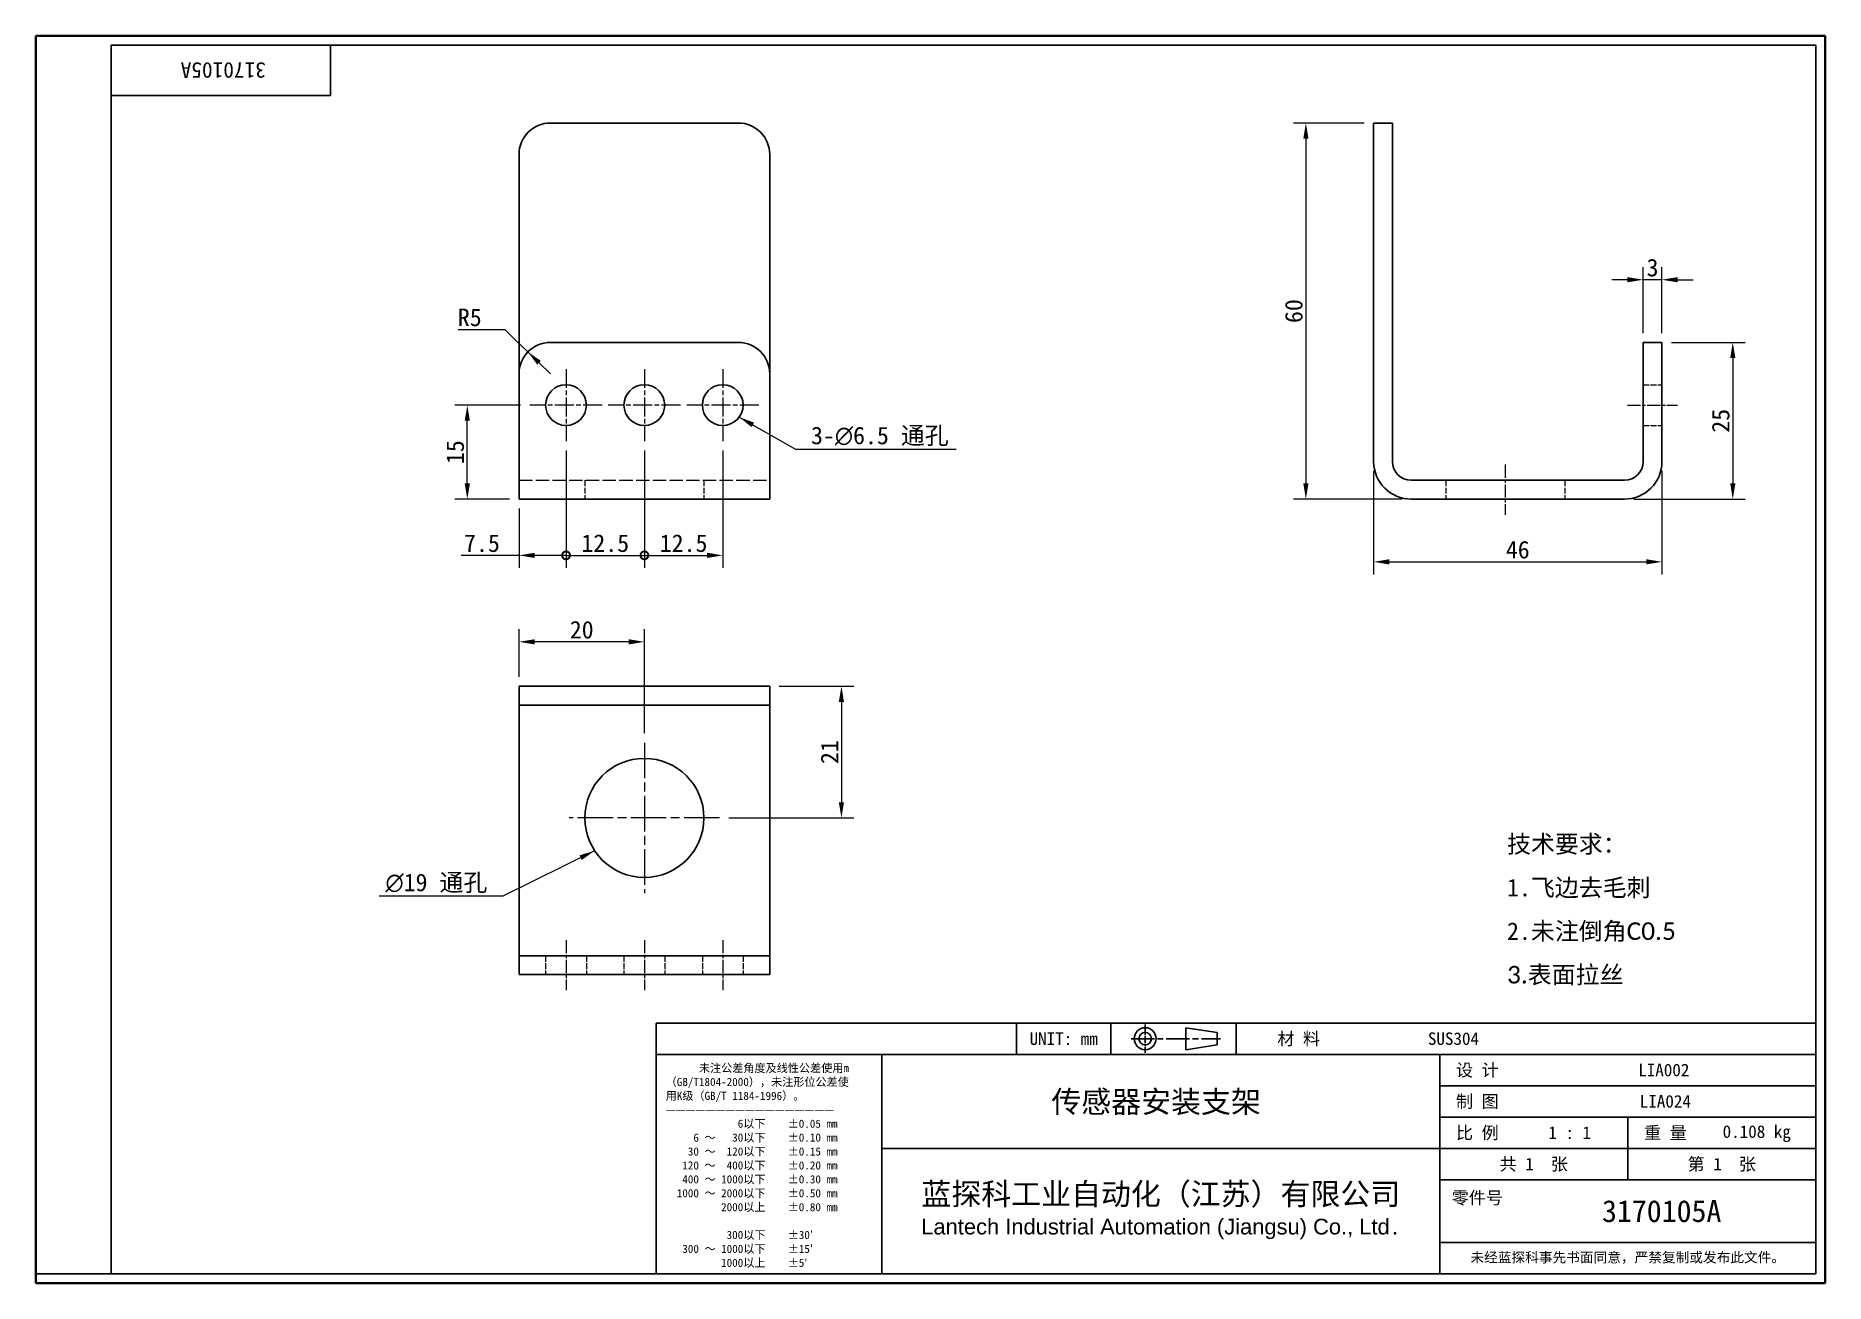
# Model space of a CAD drawing. Header units: millimetres. Extents: x 6 to 292, y 5 to 205.
import ezdxf
from ezdxf.enums import TextEntityAlignment as Align

# ---------------------------------------------------------------- set-up
doc = ezdxf.new("R2010")
doc.units = ezdxf.units.MM
doc.linetypes.add('CHAIN', pattern=[0.3543, 0.2362, -0.0295, 0.0591, -0.0295])
doc.linetypes.add('DASHED', pattern=[0.2067, 0.1654, -0.0413])
for name, color, linetype, lineweight in [('1', 7, 'Continuous', 18), ('可见 (ISO)', 7, 'Continuous', 25), ('图框 (ISO)', 7, 'Continuous', 35), ('标题 (ISO)', 7, 'Continuous', 25)]:
    doc.layers.add(name, color=color, linetype=linetype, lineweight=lineweight)
for name, color, linetype, lineweight, true_color in [('中心标记 (ISO)', 1, 'CHAIN', 18, 0xff0000), ('中心线 (ISO)', 1, 'CHAIN', 18, 0xff0000), ('尺寸 (ISO)', 7, 'Continuous', 18, 0x008000), ('符号 (ISO)', 7, 'Continuous', 18, 0x008000), ('隐藏 (ISO)', 5, 'DASHED', 18, 0x0000ff)]:
    doc.layers.add(name, color=color, linetype=linetype, lineweight=lineweight, true_color=true_color)
doc.styles.add('文本样式164', font='SimSun.ttf')
doc.styles.add('文本样式165', font='SimSun.ttf')
doc.styles.add('文本样式74', font='SimSun.ttf')
doc.styles.add('最新国标', font='simfang.ttf')
doc.styles.add('注释文本 (ISO)', font='simfang.ttf')
doc.dimstyles.new('默认 (GB)', dxfattribs={"dimtxt": 2.8, "dimasz": 2.5, "dimexe": 2, "dimexo": 1.5, "dimgap": 0.5, "dimtad": 1, "dimtoh": 1, "dimdsep": 46, "dimtxsty": '最新国标', "dimcen": 0.09, "dimdle": 10, "dimclrd": 256, "dimclre": 256, "dimclrt": 256, "dimaunit": 1, "dimadec": 3, "dimazin": 2, "dimtfac": 0.535714, "dimtdec": 3, "dimtmove": 0, "dimatfit": 3, "dimfxl": 0, "dimtolj": 1, "dimlwd": -1, "dimlwe": -1, "dimarcsym": 0})
doc.dimstyles.new('默认 (GB)$7', dxfattribs={"dimtxt": 2.8, "dimasz": 2.5, "dimexe": 2, "dimexo": 1.5, "dimgap": 0.5, "dimtad": 1, "dimtoh": 1, "dimdsep": 46, "dimtxsty": '最新国标', "dimcen": 0.09, "dimdle": 10, "dimclrd": 256, "dimclre": 256, "dimclrt": 256, "dimaunit": 1, "dimadec": 3, "dimazin": 2, "dimtfac": 0.535714, "dimtdec": 3, "dimtmove": 0, "dimatfit": 3, "dimfxl": 0, "dimtolj": 1, "dimlwd": -1, "dimlwe": -1, "dimarcsym": 0})

# ---------------------------------------------------------------- blocks, each defined once
blk = doc.blocks.new('图框 最新国标')
at = {"layer": '图框 (ISO)'}
for p, q in [((6, 7), (6, 204.5)), ((6, 204.5), (291.5, 204.5)), ((291.5, 204.5), (291.5, 5.5)), ((6, 7), (6, 5.5)), ((6, 7), (6, 5.5)), ((291.5, 5.5), (6, 5.5))]:
    blk.add_line(p, q, dxfattribs=at)
at = {"layer": '图框 (ISO)', "color": 7, "linetype": 'Continuous', "lineweight": 25}
for p, q in [((18, 203), (290, 203)), ((18, 7), (18, 203)), ((18, 203), (290, 203)), ((53, 203), (53, 195)), ((290, 203), (290, 7)), ((290, 203), (290, 7)), ((53, 195), (18, 195)), ((290, 7), (6, 7)), ((290, 7), (18, 7))]:
    blk.add_line(p, q, dxfattribs=at)
at = {"layer": '图框 (ISO)', "style": '文本样式74'}
blk.add_attdef('零件代号_001', (42.72, 200.25), '', height=2.5, rotation=180, dxfattribs=at)
blk = doc.blocks.new('标题栏 最新国标')
at = {"layer": '标题 (ISO)'}
for p, q in [((381.98, -183.84), (196.98, -183.84)), ((196.98, -183.84), (196.98, -223.84)), ((254.48, -183.84), (254.48, -188.84)), ((269.48, -183.84), (269.48, -188.84)), ((281.48, -188.09), (281.48, -184.59)), ((281.48, -184.59), (286.48, -185.34)), ((286.48, -185.34), (286.48, -187.34)), ((289.48, -183.84), (289.48, -188.84)), ((381.98, -223.84), (381.98, -183.84)), ((383.48, -183.84), (383.48, -225.34)), ((286.48, -187.34), (281.48, -188.09)), ((196.98, -188.84), (381.98, -188.84)), ((232.98, -188.84), (232.98, -223.84)), ((321.98, -188.84), (321.98, -223.84)), ((321.98, -193.84), (381.98, -193.84)), ((321.98, -198.84), (381.98, -198.84)), ((351.98, -198.84), (351.98, -208.84)), ((321.98, -203.84), (232.98, -203.84)), ((321.98, -203.84), (381.98, -203.84)), ((321.98, -208.84), (381.98, -208.84)), ((321.98, -218.84), (381.98, -218.84)), ((196.98, -223.84), (381.98, -223.84)), ((383.48, -225.34), (196.98, -225.34))]:
    blk.add_line(p, q, dxfattribs=at)
at = {"layer": '标题 (ISO)', "linetype": 'CHAIN', "ltscale": 5.000333}
blk.add_line((274.98, -184.09), (274.98, -188.59), dxfattribs=at)
at = {"layer": '标题 (ISO)', "linetype": 'CHAIN', "ltscale": 15.834605}
blk.add_line((272.73, -186.34), (286.98, -186.34), dxfattribs=at)
at = {"layer": '标题 (ISO)'}
for radius in [1.75, 1]:
    blk.add_circle((274.98, -186.34), radius, dxfattribs=at)
at = {"layer": '1', "style": '文本样式164'}
for s, p in [('UNIT: mm', (261.98, -186.34)), ('材 料', (299.48, -186.34)), ('设 计', (327.98, -191.34)), ('制 图', (327.98, -196.34)), ('比 例', (327.98, -201.34)), ('重 量', (357.98, -201.34)), ('共 1  张', (336.98, -206.34)), ('第 1  张', (366.98, -206.34))]:
    blk.add_text(s, height=2, dxfattribs=at).set_placement(p, align=Align.MIDDLE_CENTER)
at = {"layer": '标题 (ISO)', "style": '注释文本 (ISO)'}
for s, insert, char_height, attachment_point, line_spacing_factor in [('\\fSimSun|b0|i0;{\\H1.3000;      未注公差角度及线性公差使用m\\P}\\fSimSun|b0|i0;{\\H1.3000;（GB/T1804-2000），未注形位公差使\\P}\\fSimSun|b0|i0;{\\H1.3000;用K级（GB/T 1184-1996）。\\P}\\fSimSun|b0|i0;{\\H1.3000;—————————————————\\P}\\fSimSun|b0|i0;{\\H1.3000;             6以下    ±0.05 mm\\P}\\fSimSun|b0|i0;{\\H1.3000;     6 ～   30以下    ±0.10 mm\\P}\\fSimSun|b0|i0;{\\H1.3000;    30 ～  120以下    ±0.15 mm\\P}\\fSimSun|b0|i0;{\\H1.3000;   120 ～  400以下    ±0.20 mm\\P}\\fSimSun|b0|i0;{\\H1.3000;   400 ～ 1000以下    ±0.30 mm\\P}\\fSimSun|b0|i0;{\\H1.3000;  1000 ～ 2000以下    ±0.50 mm\\P}\\fSimSun|b0|i0;{\\H1.3000;          2000以上    ±0.80 mm\\P}\\fSimSun|b0|i0;{\\H1.3000;\\P}\\fSimSun|b0|i0;{\\H1.3000;           300以下    ±30′\\P}\\fSimSun|b0|i0;{\\H1.3000;   300 ～ 1000以下    ±15′\\P}\\fSimSun|b0|i0;{\\H1.3000;          1000以上    ±5′}', (198.48, -206.63), 1.3, 4, 1.023913), ('{\\fMicrosoft YaHei|b0|i0|c134|p34;\\H1.75x;蓝探科工业自动化（江苏）有限公司\\P\\fArial|b0|i0|c0|p34;\\H0.71429x;Lantech Industrial Automation (Jiangsu) Co., Ltd\\fFangSong|b0|i0|c134|p49;.\\H1.15195x; }', (277.48, -213.84), 2, 5, 0.978695)]:
    blk.add_mtext(s, dxfattribs=dict(at, insert=insert, char_height=char_height, attachment_point=attachment_point, line_spacing_factor=line_spacing_factor))
at = {"layer": '标题 (ISO)', "attachment_point": 5, "style": '注释文本 (ISO)'}
for s, insert, char_height in [('\\fFangSong|b0|i0;LIA024', (357.98, -196.34), 2), ('\\fFangSong|b0|i0;零件号', (327.98, -211.84), 2), ('\\fSimSun|b0|i0;{\\H1.6000;未经蓝探科事先书面同意，严禁复制或发布此文件。}', (351.98, -221.34), 1.6)]:
    blk.add_mtext(s, dxfattribs=dict(at, insert=insert, char_height=char_height))
at = {"layer": '标题 (ISO)'}
for tag, p, height, style in [('材料_001', (320.09, -187.33), 2, '注释文本 (ISO)'), ('设计人_001', (353.65, -192.33), 2, '注释文本 (ISO)'), ('库存编号_001', (260.02, -198.14), 3.5, '文本样式165'), ('视图比例_001', (339.32, -202.33), 2, '注释文本 (ISO)'), ('质量\\P3;_001', (367.12, -202.16), 2, '注释文本 (ISO)'), ('零件代号_001', (347.87, -215.59), 3.5, '文本样式165')]:
    blk.add_attdef(tag, p, '', height=height, dxfattribs=dict(at, style=style))
blk = doc.blocks.new('*D5')
at = {"layer": 'Defpoints', "color": 0, "transparency": 16777216}
for p in [(262.45, 165.58), (262.45, 155.58), (265.45, 155.58)]:
    blk.add_point(p, dxfattribs=at)
at = {"layer": '尺寸 (ISO)', "color": 116, "true_color": 0x00803f, "transparency": 16777216}
for p, q in [((262.45, 157.08), (262.45, 167.58)), ((265.45, 157.08), (265.45, 167.58)), ((259.95, 165.58), (257.45, 165.58)), ((265.45, 165.58), (262.45, 165.58)), ((267.95, 165.58), (270.45, 165.58))]:
    blk.add_line(p, q, dxfattribs=at)
for points in [[(259.95, 166), (259.95, 165.17), (262.45, 165.58)], [(267.95, 166), (267.95, 165.17), (265.45, 165.58)]]:
    blk.add_solid(points, dxfattribs=at)
at = {"layer": '尺寸 (ISO)', "transparency": 16777216, "insert": (263.95, 167.5), "char_height": 2.8, "attachment_point": 5, "style": '最新国标'}
blk.add_mtext('\\A1;3', dxfattribs=at)
blk = doc.blocks.new('*D6')
at = {"layer": 'Defpoints', "color": 0, "transparency": 16777216}
for p in [(265.45, 155.58), (259.45, 130.58), (276.75, 130.58)]:
    blk.add_point(p, dxfattribs=at)
at = {"layer": '尺寸 (ISO)', "color": 116, "true_color": 0x00803f, "transparency": 16777216}
for p, q in [((266.95, 155.58), (278.75, 155.58)), ((276.75, 153.08), (276.75, 133.08)), ((260.95, 130.58), (278.75, 130.58))]:
    blk.add_line(p, q, dxfattribs=at)
for points in [[(276.34, 153.08), (277.17, 153.08), (276.75, 155.58)], [(276.34, 133.08), (277.17, 133.08), (276.75, 130.58)]]:
    blk.add_solid(points, dxfattribs=at)
at = {"layer": '尺寸 (ISO)', "transparency": 16777216, "insert": (274.84, 143.08), "char_height": 2.8, "attachment_point": 5, "rotation": 90, "style": '最新国标'}
blk.add_mtext('\\A1;25', dxfattribs=at)
blk = doc.blocks.new('*D7')
at = {"layer": 'Defpoints', "color": 0, "transparency": 16777216}
for p in [(219.45, 190.58), (208.64, 130.58), (225.45, 130.58)]:
    blk.add_point(p, dxfattribs=at)
at = {"layer": '尺寸 (ISO)', "color": 116, "true_color": 0x00803f, "transparency": 16777216}
for p, q in [((217.95, 190.58), (206.64, 190.58)), ((208.64, 188.08), (208.64, 133.08)), ((223.95, 130.58), (206.64, 130.58))]:
    blk.add_line(p, q, dxfattribs=at)
for points in [[(208.23, 188.08), (209.06, 188.08), (208.64, 190.58)], [(208.23, 133.08), (209.06, 133.08), (208.64, 130.58)]]:
    blk.add_solid(points, dxfattribs=at)
at = {"layer": '尺寸 (ISO)', "transparency": 16777216, "insert": (206.73, 160.58), "char_height": 2.8, "attachment_point": 5, "rotation": 90, "style": '最新国标'}
blk.add_mtext('\\A1;60', dxfattribs=at)
blk = doc.blocks.new('*D8')
at = {"layer": 'Defpoints', "color": 0, "transparency": 16777216}
for p in [(219.45, 136.58), (265.45, 136.58), (265.45, 120.58)]:
    blk.add_point(p, dxfattribs=at)
at = {"layer": '尺寸 (ISO)', "color": 116, "true_color": 0x00803f, "transparency": 16777216}
for p, q in [((219.45, 135.08), (219.45, 118.58)), ((265.45, 135.08), (265.45, 118.58)), ((221.95, 120.58), (262.95, 120.58))]:
    blk.add_line(p, q, dxfattribs=at)
for points in [[(221.95, 121), (221.95, 120.17), (219.45, 120.58)], [(262.95, 121), (262.95, 120.17), (265.45, 120.58)]]:
    blk.add_solid(points, dxfattribs=at)
at = {"layer": '尺寸 (ISO)', "transparency": 16777216, "insert": (242.45, 122.5), "char_height": 2.8, "attachment_point": 5, "style": '最新国标'}
blk.add_mtext('\\A1;46', dxfattribs=at)
blk = doc.blocks.new('*D9')
at = {"layer": 'Defpoints', "color": 0, "transparency": 16777216}
for p in [(123.1, 100.73), (115.1, 79.73), (134.54, 79.73)]:
    blk.add_point(p, dxfattribs=at)
at = {"layer": '尺寸 (ISO)', "color": 116, "true_color": 0x00803f, "transparency": 16777216}
for p, q in [((124.6, 100.73), (136.54, 100.73)), ((134.54, 98.23), (134.54, 82.23)), ((116.6, 79.73), (136.54, 79.73))]:
    blk.add_line(p, q, dxfattribs=at)
for points in [[(134.12, 98.23), (134.95, 98.23), (134.54, 100.73)], [(134.12, 82.23), (134.95, 82.23), (134.54, 79.73)]]:
    blk.add_solid(points, dxfattribs=at)
at = {"layer": '尺寸 (ISO)', "transparency": 16777216, "insert": (132.64, 90.23), "char_height": 2.8, "attachment_point": 5, "rotation": 90, "style": '最新国标'}
blk.add_mtext('\\A1;21', dxfattribs=at)
blk = doc.blocks.new('*D10')
at = {"layer": 'Defpoints', "color": 0, "transparency": 16777216}
for p in [(83.1, 107.82), (83.1, 100.73), (103.1, 91.73)]:
    blk.add_point(p, dxfattribs=at)
at = {"layer": '尺寸 (ISO)', "color": 116, "true_color": 0x00803f, "transparency": 16777216}
for p, q in [((83.1, 102.23), (83.1, 109.82)), ((103.1, 93.23), (103.1, 109.82)), ((100.6, 107.82), (85.6, 107.82))]:
    blk.add_line(p, q, dxfattribs=at)
for points in [[(85.6, 108.23), (85.6, 107.4), (83.1, 107.82)], [(100.6, 108.23), (100.6, 107.4), (103.1, 107.82)]]:
    blk.add_solid(points, dxfattribs=at)
at = {"layer": '尺寸 (ISO)', "transparency": 16777216, "insert": (93.1, 109.73), "char_height": 2.8, "attachment_point": 5, "style": '最新国标'}
blk.add_mtext('\\A1;20', dxfattribs=at)
blk = doc.blocks.new('_DotSmall')
at = {"color": 0, "linetype": 'ByBlock', "const_width": 0.5}
blk.add_lwpolyline([(-0.0625, 0, 1), (0.0625, 0, 1)], format="xyb", close=True, dxfattribs=at)
blk = doc.blocks.new('*D11')
at = {"layer": 'Defpoints', "color": 0, "transparency": 16777216}
for p in [(90.6, 139.83), (83.1, 130.58), (90.6, 121.61)]:
    blk.add_point(p, dxfattribs=at)
at = {"layer": '尺寸 (ISO)', "color": 116, "true_color": 0x00803f, "transparency": 16777216}
for p, q in [((90.6, 138.33), (90.6, 119.61)), ((83.1, 129.08), (83.1, 119.61)), ((83.1, 121.61), (73.87, 121.61)), ((90.6, 121.61), (85.6, 121.61))]:
    blk.add_line(p, q, dxfattribs=at)
blk.add_solid([(85.6, 122.03), (85.6, 121.2), (83.1, 121.61)], dxfattribs=at)
at = {"layer": '尺寸 (ISO)', "color": 116, "true_color": 0x00803f, "transparency": 16777216, "xscale": 2.5, "yscale": 2.5, "zscale": 2.5}
blk.add_blockref('_DotSmall', (90.6, 121.61), dxfattribs=at)
at = {"layer": '尺寸 (ISO)', "transparency": 16777216, "insert": (77.19, 123.54), "char_height": 2.8, "attachment_point": 5, "style": '最新国标'}
blk.add_mtext('\\A1;7.5', dxfattribs=at)
blk = doc.blocks.new('*D13')
at = {"layer": 'Defpoints', "color": 0, "transparency": 16777216}
for p in [(90.6, 139.83), (103.1, 139.83), (103.1, 121.61)]:
    blk.add_point(p, dxfattribs=at)
at = {"layer": '尺寸 (ISO)', "color": 116, "true_color": 0x00803f, "transparency": 16777216}
for p, q in [((90.6, 138.33), (90.6, 119.61)), ((103.1, 138.33), (103.1, 119.61)), ((90.6, 121.61), (103.1, 121.61))]:
    blk.add_line(p, q, dxfattribs=at)
at = {"layer": '尺寸 (ISO)', "color": 116, "true_color": 0x00803f, "transparency": 16777216, "xscale": 2.5, "yscale": 2.5, "zscale": 2.5, "rotation": 180}
blk.add_blockref('_DotSmall', (90.6, 121.61), dxfattribs=at)
at = {"layer": '尺寸 (ISO)', "color": 116, "true_color": 0x00803f, "transparency": 16777216, "xscale": 2.5, "yscale": 2.5, "zscale": 2.5}
blk.add_blockref('_DotSmall', (103.1, 121.61), dxfattribs=at)
at = {"layer": '尺寸 (ISO)', "transparency": 16777216, "insert": (96.86, 123.54), "char_height": 2.8, "attachment_point": 5, "style": '最新国标'}
blk.add_mtext('\\A1;12.5', dxfattribs=at)
blk = doc.blocks.new('*D14')
at = {"layer": 'Defpoints', "color": 0, "transparency": 16777216}
for p in [(103.1, 139.83), (115.6, 139.83), (115.6, 121.61)]:
    blk.add_point(p, dxfattribs=at)
at = {"layer": '尺寸 (ISO)', "color": 116, "true_color": 0x00803f, "transparency": 16777216}
for p, q in [((103.1, 138.33), (103.1, 119.61)), ((115.6, 138.33), (115.6, 119.61)), ((103.1, 121.61), (113.1, 121.61))]:
    blk.add_line(p, q, dxfattribs=at)
blk.add_solid([(113.1, 122.03), (113.1, 121.2), (115.6, 121.61)], dxfattribs=at)
at = {"layer": '尺寸 (ISO)', "color": 116, "true_color": 0x00803f, "transparency": 16777216, "xscale": 2.5, "yscale": 2.5, "zscale": 2.5, "rotation": 180}
blk.add_blockref('_DotSmall', (103.1, 121.61), dxfattribs=at)
at = {"layer": '尺寸 (ISO)', "transparency": 16777216, "insert": (109.36, 123.54), "char_height": 2.8, "attachment_point": 5, "style": '最新国标'}
blk.add_mtext('\\A1;12.5', dxfattribs=at)
blk = doc.blocks.new('*D15')
at = {"layer": 'Defpoints', "color": 0, "transparency": 16777216}
for p in [(74.85, 145.58), (84.85, 145.58), (83.1, 130.58)]:
    blk.add_point(p, dxfattribs=at)
at = {"layer": '尺寸 (ISO)', "color": 116, "true_color": 0x00803f, "transparency": 16777216}
for p, q in [((83.35, 145.58), (72.85, 145.58)), ((74.85, 133.08), (74.85, 143.08)), ((81.6, 130.58), (72.85, 130.58))]:
    blk.add_line(p, q, dxfattribs=at)
for points in [[(74.43, 143.08), (75.26, 143.08), (74.85, 145.58)], [(74.43, 133.08), (75.26, 133.08), (74.85, 130.58)]]:
    blk.add_solid(points, dxfattribs=at)
at = {"layer": '尺寸 (ISO)', "transparency": 16777216, "insert": (72.93, 138.08), "char_height": 2.8, "attachment_point": 5, "rotation": 90, "style": '最新国标'}
blk.add_mtext('\\A1;15', dxfattribs=at)
blk = doc.blocks.new('*D16')
at = {"layer": 'Defpoints', "color": 0, "transparency": 16777216}
for p in [(84.51, 154.07), (88.1, 150.58)]:
    blk.add_point(p, dxfattribs=at)
at = {"layer": '尺寸 (ISO)', "color": 116, "true_color": 0x00803f, "transparency": 16777216}
for p, q in [((73.38, 157.65), (80.83, 157.65)), ((80.83, 157.65), (82.72, 155.81)), ((84.51, 154.07), (82.72, 155.81)), ((88.1, 150.58), (84.51, 154.07)), ((86.31, 152.33), (88.1, 150.58))]:
    blk.add_line(p, q, dxfattribs=at)
blk.add_solid([(86.6, 152.63), (86.02, 152.03), (84.51, 154.07)], dxfattribs=at)
at = {"layer": '尺寸 (ISO)', "transparency": 16777216, "insert": (75.24, 159.56), "char_height": 2.8, "attachment_point": 5, "style": '最新国标'}
blk.add_mtext('\\A1;R5', dxfattribs=at)

msp = doc.modelspace()

# ---------------------------------------------------------------- linework, layer by layer
at = {"layer": '中心标记 (ISO)', "ltscale": 12.778786}
for p, q in [((90.598, 151.334), (90.598, 139.834)), ((103.098, 151.334), (103.098, 139.834)), ((115.598, 151.334), (115.598, 139.834)), ((96.348, 145.584), (84.848, 145.584)), ((108.848, 145.584), (97.348, 145.584)), ((121.348, 145.584), (109.848, 145.584))]:
    msp.add_line(p, q, dxfattribs=at)
at = {"layer": '中心标记 (ISO)', "ltscale": 23.990969}
for p, q in [((103.098, 91.726), (103.098, 67.726)), ((115.098, 79.726), (91.098, 79.726))]:
    msp.add_line(p, q, dxfattribs=at)
at = {"layer": '中心线 (ISO)', "ltscale": 8.88956}
for p, q in [((259.955, 145.584), (267.955, 145.584)), ((103.098, 136.084), (103.098, 128.084)), ((240.455, 136.084), (240.455, 128.084)), ((90.598, 60.226), (90.598, 52.226)), ((103.098, 60.226), (103.098, 52.226)), ((115.598, 60.226), (115.598, 52.226))]:
    msp.add_line(p, q, dxfattribs=at)
at = {"layer": '可见 (ISO)'}
for p, q in [((118.098, 190.584), (88.098, 190.584)), ((219.455, 185.584), (219.455, 190.584)), ((222.455, 190.584), (219.455, 190.584)), ((222.455, 190.584), (222.455, 185.584)), ((83.098, 185.584), (83.098, 150.584)), ((123.098, 185.584), (123.098, 150.584)), ((219.455, 185.584), (219.455, 136.584)), ((222.455, 185.584), (222.455, 136.584)), ((88.098, 155.584), (118.098, 155.584)), ((265.455, 155.584), (262.455, 155.584)), ((262.455, 150.584), (262.455, 155.584)), ((265.455, 155.584), (265.455, 150.584)), ((83.098, 150.584), (83.098, 136.584)), ((123.098, 150.584), (123.098, 136.584)), ((262.455, 150.584), (262.455, 136.584)), ((265.455, 150.584), (265.455, 136.584)), ((83.098, 130.584), (83.098, 136.584)), ((123.098, 130.584), (123.098, 136.584)), ((259.455, 133.584), (225.455, 133.584)), ((123.098, 130.584), (83.098, 130.584)), ((259.455, 130.584), (225.455, 130.584)), ((83.098, 100.726), (88.098, 100.726)), ((83.098, 100.726), (83.098, 97.726)), ((118.098, 100.726), (88.098, 100.726)), ((118.098, 100.726), (123.098, 100.726)), ((123.098, 97.726), (123.098, 100.726)), ((88.098, 97.726), (83.098, 97.726)), ((83.098, 97.726), (83.098, 94.726)), ((118.098, 97.726), (88.098, 97.726)), ((123.098, 97.726), (118.098, 97.726)), ((123.098, 97.726), (123.098, 94.726)), ((83.098, 60.726), (83.098, 94.726)), ((123.098, 94.726), (123.098, 60.726)), ((83.098, 57.726), (83.098, 60.726)), ((123.098, 60.726), (123.098, 57.726)), ((83.098, 57.726), (88.098, 57.726)), ((83.098, 57.726), (83.098, 54.726)), ((118.098, 57.726), (88.098, 57.726)), ((118.098, 57.726), (123.098, 57.726)), ((123.098, 54.726), (123.098, 57.726)), ((88.098, 54.726), (83.098, 54.726)), ((88.098, 54.726), (118.098, 54.726)), ((123.098, 54.726), (118.098, 54.726))]:
    msp.add_line(p, q, dxfattribs=at)
for centre, radius in [((90.598, 145.584), 3.25), ((103.098, 145.584), 3.25), ((115.598, 145.584), 3.25), ((103.098, 79.726), 9.5)]:
    msp.add_circle(centre, radius, dxfattribs=at)
for centre, radius, start, end in [((88.098, 185.584), 5, 90, 180), ((118.098, 185.584), 5, 0, 90), ((88.098, 150.584), 5, 90, 180), ((118.098, 150.584), 5, 0, 90), ((225.455, 136.584), 6, 180, 270), ((225.455, 136.584), 3, 180, 270), ((259.455, 136.584), 6, 270, 0), ((259.455, 136.584), 3, 270, 0)]:
    msp.add_arc(centre, radius, start, end, dxfattribs=at)
at = {"layer": '隐藏 (ISO)', "ltscale": 5.71399}
for p, q in [((262.455, 148.834), (265.455, 148.834)), ((262.455, 142.334), (265.455, 142.334)), ((93.598, 133.584), (93.598, 130.584)), ((112.598, 133.584), (112.598, 130.584)), ((230.955, 133.584), (230.955, 130.584)), ((249.955, 133.584), (249.955, 130.584)), ((87.348, 57.726), (87.348, 54.726)), ((93.848, 57.726), (93.848, 54.726)), ((99.848, 57.726), (99.848, 54.726)), ((106.348, 57.726), (106.348, 54.726)), ((112.348, 57.726), (112.348, 54.726)), ((118.848, 57.726), (118.848, 54.726))]:
    msp.add_line(p, q, dxfattribs=at)
at = {"layer": '隐藏 (ISO)', "ltscale": 12.901145}
msp.add_line((83.098, 133.584), (123.098, 133.584), dxfattribs=at)

# ---------------------------------------------------------------- block references
for name, p, values in [('图框 最新国标', (0, 0), {'零件代号_001': '3170105A'}), ('标题栏 最新国标', (-91.983, 230.844), {'零件代号_001': '3170105A', '库存编号_001': '传感器安装支架', '质量\\P3;_001': '0.108 kg', '视图比例_001': '1 : 1', '设计人_001': 'LIA002', '材料_001': 'SUS304'})]:
    msp.add_blockref(name, p).add_auto_attribs(values)

# ---------------------------------------------------------------- texts
at = {"layer": '符号 (ISO)', "char_height": 2.8}
for s, insert, width, attachment_point, line_spacing_factor, style in [('3-\\fAIGDT|b0|i0;{\\H2.8000;n}\\fFangSong|b0|i0;{\\H2.8000;6.5 通孔}', (129.685, 139.037), 24.33787, 7, 0.49, '最新国标'), ('\\fFangSong|b0|i0;{\\H2.8000;技术要求：\\P}\\fFangSong|b0|i0;{\\H2.8000;1.飞边去毛刺\\P}\\fFangSong|b0|i0;{\\H2.8000;2.未注倒角}\\fCalibri|b0|i0;{\\H2.8000;C0.5\\P}\\fCalibri|b0|i0;{\\H2.8000;3.}\\fFangSong|b0|i0;{\\H2.8000;表面拉丝}', (240.73, 64.987), 28.89634, 4, 1.488394, '注释文本 (ISO)'), ('\\fFangSong|b0|i0;{\\H2.8000;}\\fAIGDT|b0|i0;{\\H2.8000;n}\\fFangSong|b0|i0;{\\H2.8000;19 通孔}', (78.042, 67.732), 17.98727, 9, 0.49, '最新国标')]:
    msp.add_mtext(s, dxfattribs=dict(at, insert=insert, width=width, attachment_point=attachment_point, line_spacing_factor=line_spacing_factor, style=style))

# ---------------------------------------------------------------- dimensions: what is measured, and where the dimension line sits
at = {"layer": '尺寸 (ISO)', "color": 116, "true_color": 0x00803f}
for base, p1, p2, angle, override, picture, middle in [((208.645, 130.584), (219.455, 190.584), (225.455, 130.584), 90, {"dimgap": 0.5, "dimtoh": 0, "dimdec": 2, "dimtol": 0, "dimlim": 0, "dimtp": 0, "dimtm": 0, "dimtdec": 3, "dimtofl": 0, "dimatfit": 1}, '*D7', (208.645, 160.584)), ((262.455, 165.584), (265.455, 155.584), (262.455, 155.584), 180, {"dimgap": 0.5, "dimtoh": 0, "dimdec": 2, "dimtol": 0, "dimlim": 0, "dimtp": 0, "dimtm": 0, "dimtdec": 3, "dimtofl": 1, "dimatfit": 1}, '*D5', (263.955, 165.584)), ((276.752, 130.584), (265.455, 155.584), (259.455, 130.584), 90, {"dimgap": 0.5, "dimtoh": 0, "dimdec": 2, "dimtol": 0, "dimlim": 0, "dimtp": 0, "dimtm": 0, "dimtdec": 3, "dimtofl": 0, "dimatfit": 1}, '*D6', (276.752, 143.084)), ((74.848, 145.584), (83.098, 130.584), (84.848, 145.584), 90, {"dimgap": 0.5, "dimtoh": 0, "dimdec": 2, "dimtol": 0, "dimlim": 0, "dimtp": 0, "dimtm": 0, "dimtdec": 3, "dimtofl": 0, "dimatfit": 1}, '*D15', (74.848, 138.084)), ((90.598, 121.614), (83.098, 130.584), (90.598, 139.834), 180, {"dimgap": 0.5, "dimtoh": 0, "dimdec": 2, "dimblk2": 'DotSmall', "dimsah": 1, "dimdle": 0, "dimtol": 0, "dimlim": 0, "dimtp": 0, "dimtm": 0, "dimtdec": 3, "dimtofl": 0, "dimatfit": 2}, '*D11', (77.19, 121.614)), ((103.098, 121.614), (90.598, 139.834), (103.098, 139.834), 180, {"dimgap": 0.5, "dimtoh": 0, "dimdec": 2, "dimblk1": 'DotSmall', "dimblk2": 'DotSmall', "dimsah": 1, "dimdle": 0, "dimtol": 0, "dimlim": 0, "dimtp": 0, "dimtm": 0, "dimtdec": 3, "dimtofl": 0, "dimatfit": 1}, '*D13', (96.858, 121.614)), ((115.598, 121.614), (103.098, 139.834), (115.598, 139.834), 180, {"dimgap": 0.5, "dimtoh": 0, "dimdec": 2, "dimblk1": 'DotSmall', "dimsah": 1, "dimdle": 0, "dimtol": 0, "dimlim": 0, "dimtp": 0, "dimtm": 0, "dimtdec": 3, "dimtofl": 0, "dimatfit": 1}, '*D14', (109.358, 121.614)), ((265.455, 120.584), (219.455, 136.584), (265.455, 136.584), 180, {"dimgap": 0.5, "dimtoh": 0, "dimdec": 2, "dimtol": 0, "dimlim": 0, "dimtp": 0, "dimtm": 0, "dimtdec": 3, "dimtofl": 0, "dimatfit": 1}, '*D8', (242.455, 120.584)), ((83.098, 107.816), (103.098, 91.726), (83.098, 100.726), 180, {"dimgap": 0.5, "dimtoh": 0, "dimdec": 2, "dimtol": 0, "dimlim": 0, "dimtp": 0, "dimtm": 0, "dimtdec": 3, "dimtofl": 0, "dimatfit": 1}, '*D10', (93.098, 107.816)), ((134.537, 79.726), (123.098, 100.726), (115.098, 79.726), 90, {"dimgap": 0.5, "dimtoh": 0, "dimdec": 2, "dimtol": 0, "dimlim": 0, "dimtp": 0, "dimtm": 0, "dimtdec": 3, "dimtofl": 0, "dimatfit": 1}, '*D9', (134.537, 90.226))]:
    dim = msp.add_linear_dim(base=base, p1=p1, p2=p2, angle=angle, dimstyle='默认 (GB)', override=override, dxfattribs=at)
    dim.commit()
    dim.dimension.update_dxf_attribs({"geometry": picture, "text_midpoint": middle, "dimtype": 160})
dim = msp.add_radius_dim(center=(88.098, 150.584), mpoint=(84.513, 154.069), dimstyle='默认 (GB)', override={"dimgap": 0.5, "dimtih": 1, "dimdec": 2, "dimlfac": 1, "dimcen": 0, "dimtol": 0, "dimlim": 0, "dimtp": 0, "dimtm": 0, "dimtdec": 3}, dxfattribs=at)
dim.commit()
dim.dimension.update_dxf_attribs({"geometry": '*D16', "text_midpoint": (75.237, 157.647), "dimtype": 164})

# ---------------------------------------------------------------- leaders
at = {"layer": '符号 (ISO)', "annotation_type": 0, "has_hookline": 1}
for points, hookline_direction, text_width in [([(118.224, 143.67), (127.185, 138.57), (129.685, 138.57)], 0, 23.177), ([(95.167, 74.495), (80.542, 67.265), (78.042, 67.265)], 1, 17.257)]:
    msp.add_leader(points, dimstyle='默认 (GB)$7', override={"dimgap": 0, "dimtad": 1}, dxfattribs=dict(at, hookline_direction=hookline_direction, text_width=text_width))

doc.saveas('drawing.dxf')
